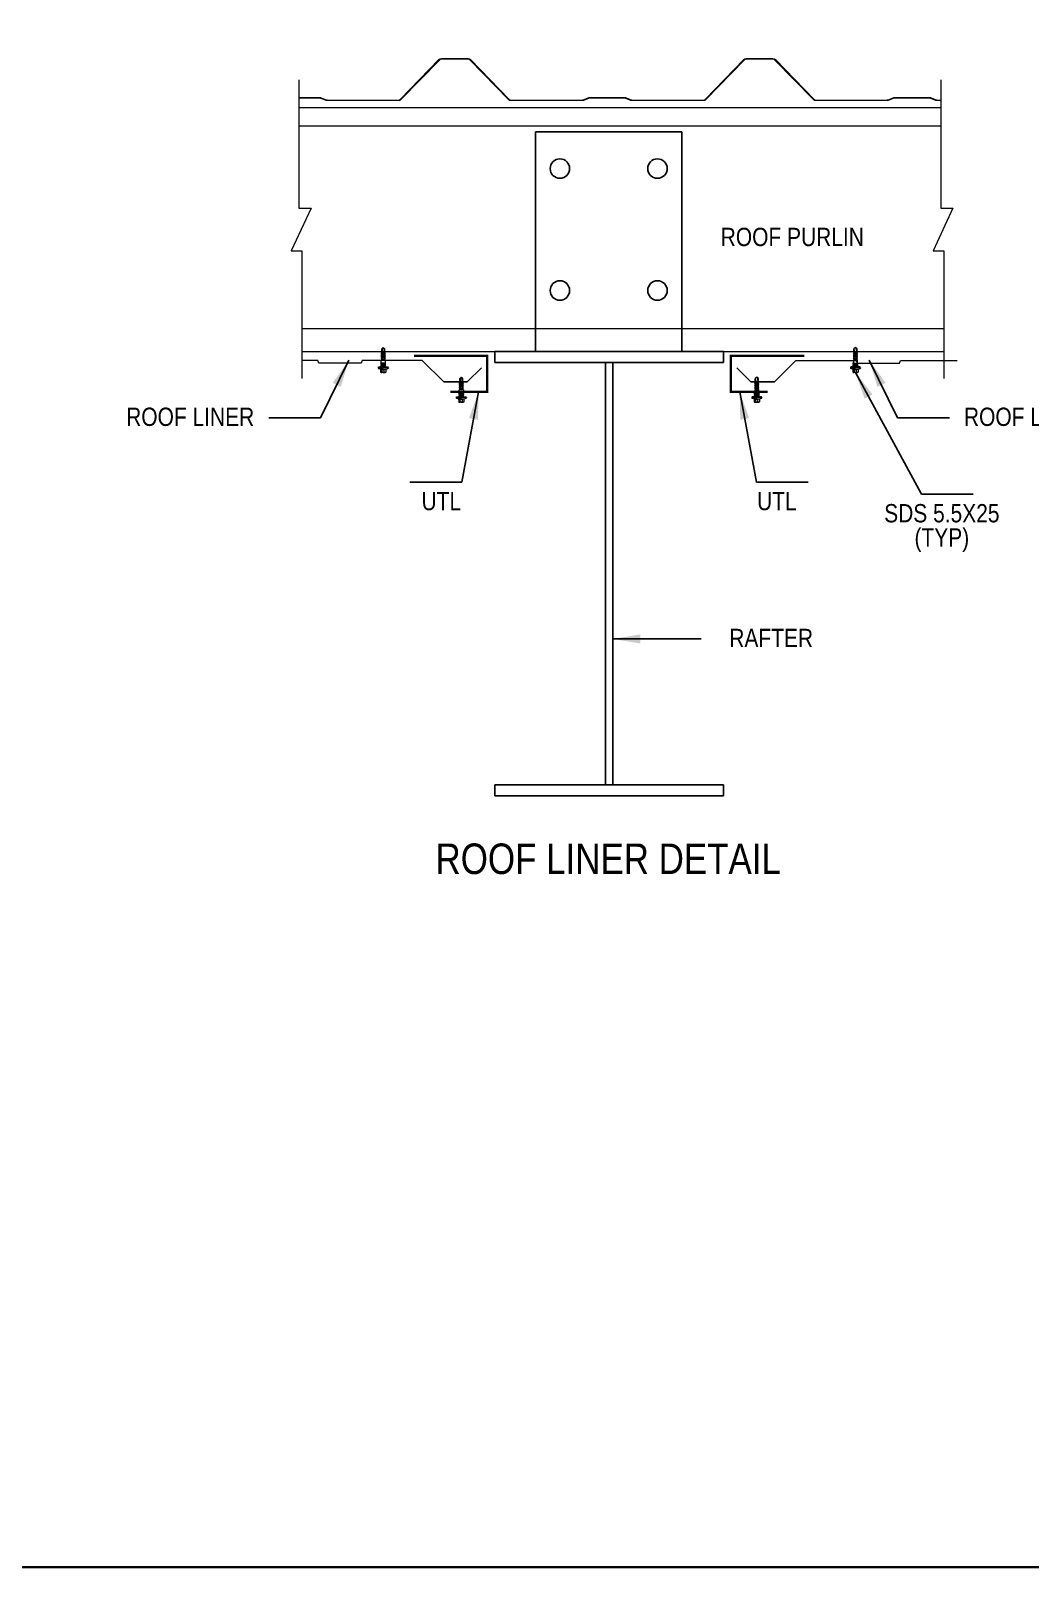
# Model space of a CAD drawing. Header units: millimetres. Extents: x 0 to 2669304, y -3314102 to 0.
# Drawn here: x 2479852 to 2488947, y -3314102 to -3300119 of the extents above; entities that cross this region are included whole.
import ezdxf

# ---------------------------------------------------------------- set-up
doc = ezdxf.new("R2010")
doc.units = ezdxf.units.MM
doc.header["$LTSCALE"] = 0.4
doc.header["$MEASUREMENT"] = 0
for name, color, linetype in [('Hatch-Solid', 252, 'Continuous'), ('SHEETING', 150, 'Continuous'), ('WallPanels', 86, 'Continuous')]:
    doc.layers.add(name, color=color, linetype=linetype)
doc.layers.add('Outer Line', color=1, linetype='Continuous', lineweight=30)
doc.styles.get("Standard").update_dxf_attribs({"font": 'ARIALN.TTF'})
doc.styles.add('y', font='', dxfattribs={"height": 880})
doc.styles.get('y').set_extended_font_data('VNI-Helve-Condense')
doc.dimstyles.get("Standard").update_dxf_attribs({"dimtxt": 0.18, "dimasz": 500, "dimexe": 250, "dimexo": 250, "dimgap": 100, "dimtad": 1, "dimdec": 0, "dimzin": 0, "dimdsep": 46, "dimtxsty": 'y', "dimcen": 0.09, "dimadec": 0, "dimazin": 0, "dimtfac": 1, "dimtdec": 0, "dimtofl": 0, "dimtmove": 0, "dimatfit": 3, "dimfxl": 0, "dimtolj": 1, "dimtzin": 0, "dimarcsym": 0})

# ---------------------------------------------------------------- blocks, each defined once
blk = doc.blocks.new('ASF')
at = {"color": 1, "linetype": 'Continuous'}
for p, q in [((-308278.1, -173829.66), (-308284.1, -173829.66)), ((-308284.1, -173829.66), (-308284.1, -173954.66)), ((-308278.1, -173954.66), (-308278.1, -173829.66)), ((-308047.1, -173954.66), (-308047.1, -173829.66)), ((-308047.1, -173829.66), (-308041.1, -173829.66)), ((-308041.1, -173829.66), (-308041.1, -173954.66)), ((-308278.1, -173890.16), (-308047.1, -173890.16)), ((-308278.1, -173894.16), (-308047.1, -173894.16)), ((-308278.1, -173950.66), (-308278.1, -173954.66)), ((-308047.1, -173950.66), (-308047.1, -173954.66)), ((-308284.1, -173954.66), (-308278.1, -173954.66)), ((-308041.1, -173954.66), (-308047.1, -173954.66))]:
    blk.add_line(p, q, dxfattribs=at)
blk = doc.blocks.new('SDAV S')
at = {"color": 3, "linetype": 'Continuous'}
for p, q in [((-308552, -179839), (-308552, -179719)), ((-308552, -179719), (-308372, -179719)), ((-308372, -179719), (-308372, -179839)), ((-308372, -179839), (-308552, -179839))]:
    blk.add_line(p, q, dxfattribs=at)
for centre in [(-308522, -179739), (-308422, -179739), (-308522, -179819), (-308422, -179819)]:
    blk.add_circle(centre, 8, dxfattribs=at)

msp = doc.modelspace()

# ---------------------------------------------------------------- hatches: boundary and pattern name
at = {"layer": 'Hatch-Solid', "lineweight": 9}
h = msp.add_hatch(color=256, dxfattribs=at)
h.paths.add_polyline_path([(2483017.4335, -3303179.0178), (2483017.4335, -3303186.6836), (2483060.454, -3303186.6836), (2483060.454, -3303179.0178)])
h.paths.add_polyline_path([(2483060.454, -3303179.0178), (2483060.454, -3303186.6836), (2483103.4746, -3303186.6836), (2483103.4746, -3303179.0178)])
h = msp.add_hatch(color=256, dxfattribs=at)
h.paths.add_polyline_path([(2487400.3383, -3303179.0178), (2487400.3383, -3303186.6836), (2487357.3177, -3303186.6836), (2487357.3177, -3303179.0178)])
h.paths.add_polyline_path([(2487357.3177, -3303179.0178), (2487357.3177, -3303186.6836), (2487314.2972, -3303186.6836), (2487314.2972, -3303179.0178)])
h = msp.add_hatch(color=256, dxfattribs=at)
h.paths.add_polyline_path([(2483727.4215, -3303449.3897), (2483727.4215, -3303457.0555), (2483770.442, -3303457.0555), (2483770.442, -3303449.3897)])
h.paths.add_polyline_path([(2483770.442, -3303449.3897), (2483770.442, -3303457.0555), (2483813.4626, -3303457.0555), (2483813.4626, -3303449.3897)])
h = msp.add_hatch(color=256, dxfattribs=at)
h.paths.add_polyline_path([(2486502.3605, -3303449.3897), (2486502.3605, -3303457.0555), (2486459.34, -3303457.0555), (2486459.34, -3303449.3897)])
h.paths.add_polyline_path([(2486459.34, -3303449.3897), (2486459.34, -3303457.0555), (2486416.3194, -3303457.0555), (2486416.3194, -3303449.3897)])

# ---------------------------------------------------------------- linework, layer by layer
at = {"color": 8, "lineweight": 9}
for p, q in [((2482292.5047, -3300564.9033), (2482292.5047, -3301732.7784)), ((2488132.8095, -3300564.9033), (2488132.8095, -3301732.7784)), ((2482403.4667, -3301732.7784), (2482223.1535, -3302121.1454)), ((2482292.5047, -3301732.7784), (2482403.4667, -3301732.7784)), ((2488243.7715, -3301732.7784), (2488063.4582, -3302121.1454)), ((2488132.8095, -3301732.7784), (2488243.7715, -3301732.7784)), ((2482223.1535, -3302121.1454), (2482320.2452, -3302121.1454)), ((2482320.2452, -3302121.1454), (2482320.2452, -3303283.4724)), ((2488063.4582, -3302121.1454), (2488160.55, -3302121.1454)), ((2488160.55, -3302121.1454), (2488160.55, -3303283.4724))]:
    msp.add_line(p, q, dxfattribs=at)
at = {"color": 3, "lineweight": 9}
for p, q in [((2482292.5047, -3300818.7833), (2488132.8095, -3300818.7833)), ((2482320.2452, -3303038.0233), (2488160.55, -3303038.0233))]:
    msp.add_line(p, q, dxfattribs=at)
at = {"color": 8, "lineweight": 9, "ltscale": 0.3}
for p, q in [((2482292.5047, -3300985.2263), (2488132.8095, -3300985.2263)), ((2482320.2452, -3302829.9696), (2488160.55, -3302829.9696))]:
    msp.add_line(p, q, dxfattribs=at)
at = {"color": 2, "lineweight": 9}
for points in [[(2482292.5047, -3300727.5056), (2482484.5125, -3300727.5056, -0.0954145724), (2482496.0514, -3300729.7278), (2482541.6119, -3300747.952, 0.0954145724), (2482550.6782, -3300749.698), (2483199.3741, -3300749.698, 0.2027939562), (2483216.8914, -3300742.2884), (2483566.7215, -3300381.8575, -0.2027939562), (2483589.0163, -3300372.4272), (2483831.8575, -3300372.4272, -0.2027939562), (2483854.1523, -3300381.8575), (2484203.9824, -3300742.2884, 0.2027939562), (2484221.4997, -3300749.698), (2484870.1956, -3300749.698, 0.0954145724), (2484879.2619, -3300747.952), (2484924.8224, -3300729.7278, -0.0954145724), (2484936.3613, -3300727.5056), (2485258.5626, -3300727.5056, -0.0954145724), (2485270.1015, -3300729.7278), (2485315.662, -3300747.952, 0.0954145724), (2485324.7283, -3300749.698), (2485973.4242, -3300749.698, 0.2027939562), (2485990.9415, -3300742.2884), (2486340.7716, -3300381.8575, -0.2027939562), (2486363.0664, -3300372.4272), (2486605.9076, -3300372.4272, -0.2027939562), (2486628.2024, -3300381.8575), (2486978.0325, -3300742.2884, 0.2027939562), (2486995.5498, -3300749.698), (2487644.2457, -3300749.698, 0.0954145724), (2487653.3119, -3300747.952), (2487698.8725, -3300729.7278, -0.0954145724), (2487710.4114, -3300727.5056), (2488032.6127, -3300727.5056, -0.0954145724), (2488044.1516, -3300729.7278), (2488089.7121, -3300747.952, 0.0954145724), (2488098.7784, -3300749.698), (2488132.8095, -3300749.698)], [(2488132.8095, -3300755.2461), (2488098.7784, -3300755.2461, -0.0954145724), (2488087.6516, -3300753.1033), (2488042.0911, -3300734.879, 0.0954145724), (2488032.6127, -3300733.0537), (2487710.4114, -3300733.0537, 0.0954145724), (2487700.933, -3300734.879), (2487655.3725, -3300753.1033, -0.0954145724), (2487644.2457, -3300755.2461), (2486995.5498, -3300755.2461, -0.2027939562), (2486974.0512, -3300746.1526), (2486624.2212, -3300385.7216, 0.2027939562), (2486605.9076, -3300377.9753), (2486363.0664, -3300377.9753, 0.2027939562), (2486344.7528, -3300385.7216), (2485994.9227, -3300746.1526, -0.2027939562), (2485973.4242, -3300755.2461), (2485324.7283, -3300755.2461, -0.0954145724), (2485313.6015, -3300753.1033), (2485268.041, -3300734.879, 0.0954145724), (2485258.5626, -3300733.0537), (2484936.3613, -3300733.0537, 0.0954145724), (2484926.8829, -3300734.879), (2484881.3224, -3300753.1033, -0.0954145724), (2484870.1956, -3300755.2461), (2484221.4997, -3300755.2461, -0.2027939562), (2484200.0012, -3300746.1526), (2483850.1711, -3300385.7216, 0.2027939562), (2483831.8575, -3300377.9753), (2483589.0163, -3300377.9753, 0.2027939562), (2483570.7027, -3300385.7216), (2483220.8727, -3300746.1526, -0.2027939562), (2483199.3741, -3300755.2461), (2482550.6782, -3300755.2461, -0.0954145724), (2482539.5514, -3300753.1033), (2482493.9909, -3300734.879, 0.0954145724), (2482484.5125, -3300733.0537), (2482292.5047, -3300733.0537)]]:
    msp.add_lwpolyline(points, format="xyb", dxfattribs=at)
at = {"color": 3, "lineweight": 9}
for points in [[(2483830.3964, -3303309.5101), (2483824.2948, -3303315.6116), (2483610.5152, -3303315.6116), (2483414.3784, -3303119.4749), (2482867.3486, -3303119.4749), (2482857.8616, -3303145.54), (2482473.6876, -3303145.54), (2482464.2007, -3303119.4749), (2482320.2452, -3303119.4749)], [(2486399.3856, -3303309.5101), (2486405.4872, -3303315.6116), (2486619.2668, -3303315.6116), (2486815.4036, -3303119.4749), (2487362.4334, -3303119.4749), (2487371.9204, -3303145.54), (2487756.0944, -3303145.54), (2487765.5813, -3303119.4749), (2488282.3526, -3303119.4749)], [(2483604.4136, -3303309.5101), (2483610.5152, -3303315.6116), (2483824.2948, -3303315.6116), (2483952.8195, -3303187.087)], [(2486625.3684, -3303309.5101), (2486619.2668, -3303315.6116), (2486405.4872, -3303315.6116), (2486276.9625, -3303187.087)]]:
    msp.add_lwpolyline(points, dxfattribs=at)
at = {"layer": 'Outer Line'}
msp.add_lwpolyline([(2169346.6817, -3073386.0148), (2669303.996, -3073386.0148), (2669303.996, -3314102.072), (2169346.6817, -3314102.072)], close=True, dxfattribs=at)
at = {"layer": 'SHEETING', "lineweight": 9, "const_width": 20.9365}
for points in [[(2483338.3869, -3303076.384), (2484006.4925, -3303076.384), (2484006.4925, -3303405.8734), (2483670.7426, -3303405.8734)], [(2486891.3951, -3303076.384), (2486223.2895, -3303076.384), (2486223.2895, -3303405.8734), (2486559.0394, -3303405.8734)]]:
    msp.add_lwpolyline(points, dxfattribs=at)
at = {"layer": 'WallPanels', "lineweight": 9}
for p, q in [((2483017.4335, -3303179.0178), (2483103.4746, -3303179.0178)), ((2483017.4335, -3303186.6836), (2483017.4335, -3303179.0178)), ((2483041.3991, -3303115.5828), (2483078.797, -3303110.7578)), ((2483041.3991, -3303145.3446), (2483041.3991, -3303115.5828)), ((2483078.797, -3303116.522), (2483041.3991, -3303116.522)), ((2483078.797, -3303140.4458), (2483041.3991, -3303145.3446)), ((2483078.797, -3303116.522), (2483078.797, -3303140.4458)), ((2483103.4746, -3303186.6836), (2483103.4746, -3303179.0178)), ((2483103.4746, -3303186.6836), (2483103.4746, -3303179.0178)), ((2487400.3383, -3303179.0178), (2487314.2972, -3303179.0178)), ((2487314.2972, -3303186.6836), (2487314.2972, -3303179.0178)), ((2487314.2972, -3303186.6836), (2487314.2972, -3303179.0178)), ((2487376.3727, -3303115.5828), (2487338.9748, -3303110.7578)), ((2487338.9748, -3303116.522), (2487338.9748, -3303140.4458)), ((2487338.9748, -3303116.522), (2487376.3727, -3303116.522)), ((2487338.9748, -3303140.4458), (2487376.3727, -3303145.3446)), ((2487376.3727, -3303145.3446), (2487376.3727, -3303115.5828)), ((2487400.3383, -3303186.6836), (2487400.3383, -3303179.0178)), ((2483014.6266, -3303186.6836), (2483060.454, -3303186.6836)), ((2483014.6266, -3303186.6836), (2483014.6266, -3303189.4884)), ((2483060.454, -3303228.7731), (2483042.8922, -3303228.7731)), ((2483106.2815, -3303186.6836), (2483060.454, -3303186.6836)), ((2483063.5233, -3303186.6836), (2483060.454, -3303186.6836)), ((2483060.454, -3303228.7731), (2483078.0159, -3303228.7731)), ((2483106.2815, -3303186.6836), (2483106.2815, -3303189.4884)), ((2487311.4903, -3303186.6836), (2487357.3177, -3303186.6836)), ((2487311.4903, -3303186.6836), (2487311.4903, -3303189.4884)), ((2487357.3177, -3303228.7731), (2487339.7558, -3303228.7731)), ((2487354.2485, -3303186.6836), (2487357.3177, -3303186.6836)), ((2487403.1452, -3303186.6836), (2487357.3177, -3303186.6836)), ((2487357.3177, -3303228.7731), (2487374.8796, -3303228.7731)), ((2487403.1452, -3303186.6836), (2487403.1452, -3303189.4884)), ((2483724.6146, -3303457.0555), (2483770.442, -3303457.0555)), ((2483724.6146, -3303457.0555), (2483724.6146, -3303459.8603)), ((2483727.4215, -3303449.3897), (2483813.4626, -3303449.3897)), ((2483727.4215, -3303457.0555), (2483727.4215, -3303449.3897)), ((2483751.387, -3303385.9546), (2483788.785, -3303381.1296)), ((2483751.387, -3303415.7164), (2483751.387, -3303385.9546)), ((2483788.785, -3303386.8939), (2483751.387, -3303386.8939)), ((2483788.785, -3303410.8176), (2483751.387, -3303415.7164)), ((2483816.2694, -3303457.0555), (2483770.442, -3303457.0555)), ((2483773.5112, -3303457.0555), (2483770.442, -3303457.0555)), ((2483788.785, -3303386.8939), (2483788.785, -3303410.8176)), ((2483813.4626, -3303457.0555), (2483813.4626, -3303449.3897)), ((2483813.4626, -3303457.0555), (2483813.4626, -3303449.3897)), ((2483816.2694, -3303457.0555), (2483816.2694, -3303459.8603)), ((2486413.5126, -3303457.0555), (2486459.34, -3303457.0555)), ((2486413.5126, -3303457.0555), (2486413.5126, -3303459.8603)), ((2486502.3605, -3303449.3897), (2486416.3194, -3303449.3897)), ((2486416.3194, -3303457.0555), (2486416.3194, -3303449.3897)), ((2486416.3194, -3303457.0555), (2486416.3194, -3303449.3897)), ((2486478.395, -3303385.9546), (2486440.997, -3303381.1296)), ((2486440.997, -3303386.8939), (2486440.997, -3303410.8176)), ((2486440.997, -3303386.8939), (2486478.395, -3303386.8939)), ((2486440.997, -3303410.8176), (2486478.395, -3303415.7164)), ((2486456.2708, -3303457.0555), (2486459.34, -3303457.0555)), ((2486505.1674, -3303457.0555), (2486459.34, -3303457.0555)), ((2486478.395, -3303415.7164), (2486478.395, -3303385.9546)), ((2486502.3605, -3303457.0555), (2486502.3605, -3303449.3897)), ((2486505.1674, -3303457.0555), (2486505.1674, -3303459.8603)), ((2483770.442, -3303499.1449), (2483752.8801, -3303499.1449)), ((2483770.442, -3303499.1449), (2483788.0039, -3303499.1449)), ((2486459.34, -3303499.1449), (2486441.7781, -3303499.1449)), ((2486459.34, -3303499.1449), (2486476.9019, -3303499.1449))]:
    msp.add_line(p, q, dxfattribs=at)
for points in [[(2483046.3699, -3303080.723), (2483046.3699, -3303076.6801), (2483041.3991, -3303074.181), (2483046.3699, -3303069.9528), (2483046.3699, -3303065.9099), (2483041.3991, -3303063.4107), (2483046.3699, -3303059.1826), (2483046.3699, -3303055.1397), (2483041.3991, -3303052.6405), (2483046.3699, -3303048.4124), (2483046.3699, -3303042.9439), (2483043.5058, -3303041.5039), (2483046.3699, -3303039.0678), (2483046.3699, -3303014.8828)], [(2483043.5058, -3303041.5039), (2483051.3408, -3303040.1413)], [(2483046.3699, -3303014.8828), (2483060.454, -3303000.7987), (2483074.5382, -3303014.8828)], [(2483046.3699, -3303014.8828), (2483052.9977, -3303014.8828)], [(2483046.3699, -3303039.0678), (2483051.3408, -3303040.1413), (2483046.3699, -3303042.9439)], [(2483046.3699, -3303048.4124), (2483074.5382, -3303043.5136)], [(2483060.454, -3303000.7987), (2483051.3408, -3303038.4877)], [(2483052.9977, -3303014.8828), (2483051.3408, -3303038.4877)], [(2483052.9977, -3303014.8828), (2483060.454, -3303000.7987)], [(2483074.5382, -3303075.8242), (2483074.5382, -3303071.7813), (2483079.509, -3303067.5531), (2483074.5382, -3303065.054), (2483074.5382, -3303061.0111), (2483079.509, -3303056.7829), (2483074.5382, -3303054.2838), (2483074.5382, -3303050.2409), (2483079.509, -3303046.0127), (2483074.5382, -3303043.5136), (2483074.5382, -3303014.8828)], [(2487343.2336, -3303075.8242), (2487343.2336, -3303071.7813), (2487338.2628, -3303067.5531), (2487343.2336, -3303065.054), (2487343.2336, -3303061.0111), (2487338.2628, -3303056.7829), (2487343.2336, -3303054.2838), (2487343.2336, -3303050.2409), (2487338.2628, -3303046.0127), (2487343.2336, -3303043.5136), (2487343.2336, -3303014.8828)], [(2487371.4019, -3303014.8828), (2487357.3177, -3303000.7987), (2487343.2336, -3303014.8828)], [(2487371.4019, -3303048.4124), (2487343.2336, -3303043.5136)], [(2487364.774, -3303014.8828), (2487357.3177, -3303000.7987)], [(2487357.3177, -3303000.7987), (2487366.431, -3303038.4877)], [(2487364.774, -3303014.8828), (2487366.431, -3303038.4877)], [(2487371.4019, -3303014.8828), (2487364.774, -3303014.8828)], [(2487371.4019, -3303039.0678), (2487366.431, -3303040.1413), (2487371.4019, -3303042.9439)], [(2487374.266, -3303041.5039), (2487366.431, -3303040.1413)], [(2487371.4019, -3303080.723), (2487371.4019, -3303076.6801), (2487376.3727, -3303074.181), (2487371.4019, -3303069.9528), (2487371.4019, -3303065.9099), (2487376.3727, -3303063.4107), (2487371.4019, -3303059.1826), (2487371.4019, -3303055.1397), (2487376.3727, -3303052.6405), (2487371.4019, -3303048.4124), (2487371.4019, -3303042.9439), (2487374.266, -3303041.5039), (2487371.4019, -3303039.0678), (2487371.4019, -3303014.8828)], [(2483036.4282, -3303149.5727), (2483083.7679, -3303142.9449)], [(2483041.3991, -3303156.1148), (2483041.3991, -3303152.0719), (2483036.4282, -3303149.5727), (2483041.3991, -3303145.3446)], [(2483036.4282, -3303160.3429), (2483083.7679, -3303153.7151)], [(2483041.3991, -3303166.9876), (2483041.3991, -3303162.8421), (2483036.4282, -3303160.3429), (2483041.3991, -3303156.1148)], [(2483036.4282, -3303171.1131), (2483083.7679, -3303164.4853)], [(2483041.3991, -3303178.2283), (2483041.3991, -3303173.6123), (2483036.4282, -3303171.1131), (2483041.3991, -3303166.885)], [(2483041.3991, -3303052.6405), (2483079.509, -3303046.0127)], [(2483041.3991, -3303063.4107), (2483079.509, -3303056.7829)], [(2483041.3991, -3303074.181), (2483079.509, -3303067.5531)], [(2483041.3991, -3303084.9512), (2483079.509, -3303078.3233)], [(2483046.3699, -3303091.4932), (2483046.3699, -3303087.4503), (2483041.3991, -3303084.9512), (2483046.3699, -3303080.723)], [(2483041.3991, -3303095.7214), (2483079.509, -3303089.0935)], [(2483046.3699, -3303102.2634), (2483046.3699, -3303098.2205), (2483041.3991, -3303095.7214), (2483046.3699, -3303091.4932)], [(2483041.3991, -3303106.4916), (2483079.509, -3303099.8638)], [(2483046.3699, -3303113.1362), (2483046.3699, -3303108.9907), (2483041.3991, -3303106.4916), (2483046.3699, -3303102.2634)], [(2483046.3699, -3303113.1362), (2483041.3991, -3303115.5828)], [(2483041.3991, -3303152.0719), (2483078.797, -3303147.1731)], [(2483041.3991, -3303156.1148), (2483078.797, -3303151.216)], [(2483041.3991, -3303162.8421), (2483078.797, -3303157.9433)], [(2483041.3991, -3303162.8421), (2483078.797, -3303157.9433)], [(2483041.3991, -3303166.885), (2483078.797, -3303161.9862)], [(2483041.3991, -3303173.6123), (2483078.797, -3303168.7135)], [(2483046.3699, -3303055.1397), (2483074.5382, -3303050.2409)], [(2483046.3699, -3303059.1826), (2483074.5382, -3303054.2838)], [(2483046.3699, -3303065.9099), (2483074.5382, -3303061.0111)], [(2483046.3699, -3303069.9528), (2483074.5382, -3303065.054)], [(2483046.3699, -3303076.6801), (2483074.5382, -3303071.7813)], [(2483046.3699, -3303080.723), (2483074.5382, -3303075.8242)], [(2483046.3699, -3303087.4503), (2483074.5382, -3303082.5515)], [(2483046.3699, -3303091.4932), (2483074.5382, -3303086.5944)], [(2483046.3699, -3303108.9907), (2483074.5382, -3303104.0919)], [(2483074.5382, -3303108.6166), (2483046.3699, -3303113.1362)], [(2483046.3699, -3303116.522), (2483074.5378, -3303114.3807)], [(2483074.5378, -3303114.3807), (2483078.797, -3303110.7578), (2483074.5382, -3303108.6166), (2483074.5382, -3303104.0919), (2483079.509, -3303099.8638), (2483074.5382, -3303097.3646)], [(2483078.797, -3303116.522), (2483074.5378, -3303114.3807)], [(2483074.5382, -3303086.5944), (2483074.5382, -3303082.5515), (2483079.509, -3303078.3233), (2483074.5382, -3303075.8242)], [(2483074.5382, -3303097.3646), (2483074.5382, -3303093.3217), (2483079.509, -3303089.0935), (2483074.5382, -3303086.5944)], [(2483078.797, -3303151.216), (2483078.797, -3303147.1731), (2483083.7679, -3303142.9449), (2483078.797, -3303140.4458)], [(2483078.797, -3303161.9862), (2483078.797, -3303157.9433), (2483083.7679, -3303153.7151), (2483078.797, -3303151.216)], [(2483078.797, -3303179.8503), (2483078.797, -3303168.7135), (2483083.7679, -3303164.4853), (2483078.797, -3303161.9862)], [(2487338.9748, -3303151.216), (2487338.9748, -3303147.1731), (2487334.0039, -3303142.9449), (2487338.9748, -3303140.4458)], [(2487381.3436, -3303149.5727), (2487334.0039, -3303142.9449)], [(2487338.9748, -3303161.9862), (2487338.9748, -3303157.9433), (2487334.0039, -3303153.7151), (2487338.9748, -3303151.216)], [(2487381.3436, -3303160.3429), (2487334.0039, -3303153.7151)], [(2487338.9748, -3303179.8503), (2487338.9748, -3303168.7135), (2487334.0039, -3303164.4853), (2487338.9748, -3303161.9862)], [(2487381.3436, -3303171.1131), (2487334.0039, -3303164.4853)], [(2487376.3727, -3303052.6405), (2487338.2628, -3303046.0127)], [(2487376.3727, -3303063.4107), (2487338.2628, -3303056.7829)], [(2487376.3727, -3303074.181), (2487338.2628, -3303067.5531)], [(2487343.2336, -3303086.5944), (2487343.2336, -3303082.5515), (2487338.2628, -3303078.3233), (2487343.2336, -3303075.8242)], [(2487376.3727, -3303084.9512), (2487338.2628, -3303078.3233)], [(2487343.2336, -3303097.3646), (2487343.2336, -3303093.3217), (2487338.2628, -3303089.0935), (2487343.2336, -3303086.5944)], [(2487376.3727, -3303095.7214), (2487338.2628, -3303089.0935)], [(2487343.234, -3303114.3807), (2487338.9748, -3303110.7578), (2487343.2336, -3303108.6166), (2487343.2336, -3303104.0919), (2487338.2628, -3303099.8638), (2487343.2336, -3303097.3646)], [(2487376.3727, -3303106.4916), (2487338.2628, -3303099.8638)], [(2487338.9748, -3303116.522), (2487343.234, -3303114.3807)], [(2487376.3727, -3303152.0719), (2487338.9748, -3303147.1731)], [(2487376.3727, -3303156.1148), (2487338.9748, -3303151.216)], [(2487376.3727, -3303162.8421), (2487338.9748, -3303157.9433)], [(2487376.3727, -3303162.8421), (2487338.9748, -3303157.9433)], [(2487376.3727, -3303166.885), (2487338.9748, -3303161.9862)], [(2487376.3727, -3303173.6123), (2487338.9748, -3303168.7135)], [(2487371.4019, -3303055.1397), (2487343.2336, -3303050.2409)], [(2487371.4019, -3303059.1826), (2487343.2336, -3303054.2838)], [(2487371.4019, -3303065.9099), (2487343.2336, -3303061.0111)], [(2487371.4019, -3303069.9528), (2487343.2336, -3303065.054)], [(2487371.4019, -3303076.6801), (2487343.2336, -3303071.7813)], [(2487371.4019, -3303080.723), (2487343.2336, -3303075.8242)], [(2487371.4019, -3303087.4503), (2487343.2336, -3303082.5515)], [(2487371.4019, -3303091.4932), (2487343.2336, -3303086.5944)], [(2487371.4019, -3303108.9907), (2487343.2336, -3303104.0919)], [(2487343.2336, -3303108.6166), (2487371.4019, -3303113.1362)], [(2487371.4019, -3303116.522), (2487343.234, -3303114.3807)], [(2487371.4019, -3303091.4932), (2487371.4019, -3303087.4503), (2487376.3727, -3303084.9512), (2487371.4019, -3303080.723)], [(2487371.4019, -3303102.2634), (2487371.4019, -3303098.2205), (2487376.3727, -3303095.7214), (2487371.4019, -3303091.4932)], [(2487371.4019, -3303113.1362), (2487371.4019, -3303108.9907), (2487376.3727, -3303106.4916), (2487371.4019, -3303102.2634)], [(2487371.4019, -3303113.1362), (2487376.3727, -3303115.5828)], [(2487376.3727, -3303156.1148), (2487376.3727, -3303152.0719), (2487381.3436, -3303149.5727), (2487376.3727, -3303145.3446)], [(2487376.3727, -3303166.9876), (2487376.3727, -3303162.8421), (2487381.3436, -3303160.3429), (2487376.3727, -3303156.1148)], [(2487376.3727, -3303178.2283), (2487376.3727, -3303173.6123), (2487381.3436, -3303171.1131), (2487376.3727, -3303166.885)], [(2483060.454, -3303197.8511), (2483032.8725, -3303197.8511), (2483032.8725, -3303201.4964), (2483060.454, -3303201.4964)], [(2483036.255, -3303201.4964), (2483036.255, -3303225.1908)], [(2483051.2349, -3303225.1908), (2483051.2349, -3303201.4964)], [(2483060.454, -3303197.8511), (2483088.0356, -3303197.8511), (2483088.0356, -3303201.4964), (2483060.454, -3303201.4964)], [(2483069.6732, -3303225.1908), (2483069.6732, -3303201.4964)], [(2483084.6531, -3303201.4964), (2483084.6531, -3303225.1908)], [(2483756.3579, -3303351.0949), (2483756.3579, -3303347.052), (2483751.387, -3303344.5528), (2483756.3579, -3303340.3246), (2483756.3579, -3303336.2817), (2483751.387, -3303333.7826), (2483756.3579, -3303329.5544), (2483756.3579, -3303325.5115), (2483751.387, -3303323.0124), (2483756.3579, -3303318.7842), (2483756.3579, -3303313.3157), (2483753.4938, -3303311.8758), (2483756.3579, -3303309.4396), (2483756.3579, -3303285.2546)], [(2483751.387, -3303323.0124), (2483789.497, -3303316.3846)], [(2483753.4938, -3303311.8758), (2483761.3288, -3303310.5132)], [(2483756.3579, -3303285.2546), (2483770.442, -3303271.1705), (2483784.5261, -3303285.2546)], [(2483756.3579, -3303285.2546), (2483762.9857, -3303285.2546)], [(2483756.3579, -3303309.4396), (2483761.3288, -3303310.5132), (2483756.3579, -3303313.3157)], [(2483756.3579, -3303318.7842), (2483784.5261, -3303313.8854)], [(2483756.3579, -3303325.5115), (2483784.5261, -3303320.6127)], [(2483756.3579, -3303329.5544), (2483784.5261, -3303324.6556)], [(2483770.442, -3303271.1705), (2483761.3288, -3303308.8595)], [(2483762.9857, -3303285.2546), (2483761.3288, -3303308.8595)], [(2483762.9857, -3303285.2546), (2483770.442, -3303271.1705)], [(2483784.5261, -3303346.196), (2483784.5261, -3303342.1531), (2483789.497, -3303337.925), (2483784.5261, -3303335.4258), (2483784.5261, -3303331.3829), (2483789.497, -3303327.1548), (2483784.5261, -3303324.6556), (2483784.5261, -3303320.6127), (2483789.497, -3303316.3846), (2483784.5261, -3303313.8854), (2483784.5261, -3303285.2546)], [(2486445.2559, -3303346.196), (2486445.2559, -3303342.1531), (2486440.285, -3303337.925), (2486445.2559, -3303335.4258), (2486445.2559, -3303331.3829), (2486440.285, -3303327.1548), (2486445.2559, -3303324.6556), (2486445.2559, -3303320.6127), (2486440.285, -3303316.3846), (2486445.2559, -3303313.8854), (2486445.2559, -3303285.2546)], [(2486478.395, -3303323.0124), (2486440.285, -3303316.3846)], [(2486473.4241, -3303285.2546), (2486459.34, -3303271.1705), (2486445.2559, -3303285.2546)], [(2486473.4241, -3303318.7842), (2486445.2559, -3303313.8854)], [(2486473.4241, -3303325.5115), (2486445.2559, -3303320.6127)], [(2486473.4241, -3303329.5544), (2486445.2559, -3303324.6556)], [(2486466.7963, -3303285.2546), (2486459.34, -3303271.1705)], [(2486459.34, -3303271.1705), (2486468.4532, -3303308.8595)], [(2486466.7963, -3303285.2546), (2486468.4532, -3303308.8595)], [(2486473.4241, -3303285.2546), (2486466.7963, -3303285.2546)], [(2486473.4241, -3303309.4396), (2486468.4532, -3303310.5132), (2486473.4241, -3303313.3157)], [(2486476.2882, -3303311.8758), (2486468.4532, -3303310.5132)], [(2486473.4241, -3303351.0949), (2486473.4241, -3303347.052), (2486478.395, -3303344.5528), (2486473.4241, -3303340.3246), (2486473.4241, -3303336.2817), (2486478.395, -3303333.7826), (2486473.4241, -3303329.5544), (2486473.4241, -3303325.5115), (2486478.395, -3303323.0124), (2486473.4241, -3303318.7842), (2486473.4241, -3303313.3157), (2486476.2882, -3303311.8758), (2486473.4241, -3303309.4396), (2486473.4241, -3303285.2546)], [(2487357.3177, -3303197.8511), (2487329.7362, -3303197.8511), (2487329.7362, -3303201.4964), (2487357.3177, -3303201.4964)], [(2487333.1187, -3303201.4964), (2487333.1187, -3303225.1908)], [(2487348.0986, -3303225.1908), (2487348.0986, -3303201.4964)], [(2487357.3177, -3303197.8511), (2487384.8993, -3303197.8511), (2487384.8993, -3303201.4964), (2487357.3177, -3303201.4964)], [(2487366.5369, -3303225.1908), (2487366.5369, -3303201.4964)], [(2487381.5168, -3303201.4964), (2487381.5168, -3303225.1908)], [(2483746.4162, -3303419.9446), (2483793.7559, -3303413.3168)], [(2483751.387, -3303426.4866), (2483751.387, -3303422.4437), (2483746.4162, -3303419.9446), (2483751.387, -3303415.7164)], [(2483746.4162, -3303430.7148), (2483793.7559, -3303424.087)], [(2483751.387, -3303437.3594), (2483751.387, -3303433.2139), (2483746.4162, -3303430.7148), (2483751.387, -3303426.4866)], [(2483746.4162, -3303441.485), (2483793.7559, -3303434.8572)], [(2483751.387, -3303448.6001), (2483751.387, -3303443.9841), (2483746.4162, -3303441.485), (2483751.387, -3303437.2568)], [(2483751.387, -3303333.7826), (2483789.497, -3303327.1548)], [(2483751.387, -3303344.5528), (2483789.497, -3303337.925)], [(2483751.387, -3303355.323), (2483789.497, -3303348.6952)], [(2483756.3579, -3303361.8651), (2483756.3579, -3303357.8222), (2483751.387, -3303355.323), (2483756.3579, -3303351.0949)], [(2483751.387, -3303366.0932), (2483789.497, -3303359.4654)], [(2483756.3579, -3303372.6353), (2483756.3579, -3303368.5924), (2483751.387, -3303366.0932), (2483756.3579, -3303361.8651)], [(2483751.387, -3303376.8634), (2483789.497, -3303370.2356)], [(2483756.3579, -3303383.5081), (2483756.3579, -3303379.3626), (2483751.387, -3303376.8634), (2483756.3579, -3303372.6353)], [(2483756.3579, -3303383.5081), (2483751.387, -3303385.9546)], [(2483751.387, -3303422.4437), (2483788.785, -3303417.5449)], [(2483751.387, -3303426.4866), (2483788.785, -3303421.5878)], [(2483751.387, -3303433.2139), (2483788.785, -3303428.3151)], [(2483751.387, -3303433.2139), (2483788.785, -3303428.3151)], [(2483751.387, -3303437.2568), (2483788.785, -3303432.358)], [(2483751.387, -3303443.9841), (2483788.785, -3303439.0853)], [(2483756.3579, -3303336.2817), (2483784.5261, -3303331.3829)], [(2483756.3579, -3303340.3246), (2483784.5261, -3303335.4258)], [(2483756.3579, -3303347.052), (2483784.5261, -3303342.1531)], [(2483756.3579, -3303351.0949), (2483784.5261, -3303346.196)], [(2483756.3579, -3303357.8222), (2483784.5261, -3303352.9233)], [(2483756.3579, -3303361.8651), (2483784.5261, -3303356.9662)], [(2483756.3579, -3303379.3626), (2483784.5261, -3303374.4637)], [(2483784.5261, -3303378.9884), (2483756.3579, -3303383.5081)], [(2483756.3579, -3303386.8939), (2483784.5257, -3303384.7525)], [(2483784.5257, -3303384.7525), (2483788.785, -3303381.1296), (2483784.5261, -3303378.9884), (2483784.5261, -3303374.4637), (2483789.497, -3303370.2356), (2483784.5261, -3303367.7364)], [(2483788.785, -3303386.8939), (2483784.5257, -3303384.7525)], [(2483784.5261, -3303356.9662), (2483784.5261, -3303352.9233), (2483789.497, -3303348.6952), (2483784.5261, -3303346.196)], [(2483784.5261, -3303367.7364), (2483784.5261, -3303363.6935), (2483789.497, -3303359.4654), (2483784.5261, -3303356.9662)], [(2483788.785, -3303421.5878), (2483788.785, -3303417.5449), (2483793.7559, -3303413.3168), (2483788.785, -3303410.8176)], [(2483788.785, -3303432.358), (2483788.785, -3303428.3151), (2483793.7559, -3303424.087), (2483788.785, -3303421.5878)], [(2483788.785, -3303450.2222), (2483788.785, -3303439.0853), (2483793.7559, -3303434.8572), (2483788.785, -3303432.358)], [(2486440.997, -3303421.5878), (2486440.997, -3303417.5449), (2486436.0262, -3303413.3168), (2486440.997, -3303410.8176)], [(2486483.3658, -3303419.9446), (2486436.0262, -3303413.3168)], [(2486440.997, -3303432.358), (2486440.997, -3303428.3151), (2486436.0262, -3303424.087), (2486440.997, -3303421.5878)], [(2486483.3658, -3303430.7148), (2486436.0262, -3303424.087)], [(2486440.997, -3303450.2222), (2486440.997, -3303439.0853), (2486436.0262, -3303434.8572), (2486440.997, -3303432.358)], [(2486483.3658, -3303441.485), (2486436.0262, -3303434.8572)], [(2486478.395, -3303333.7826), (2486440.285, -3303327.1548)], [(2486478.395, -3303344.5528), (2486440.285, -3303337.925)], [(2486445.2559, -3303356.9662), (2486445.2559, -3303352.9233), (2486440.285, -3303348.6952), (2486445.2559, -3303346.196)], [(2486478.395, -3303355.323), (2486440.285, -3303348.6952)], [(2486445.2559, -3303367.7364), (2486445.2559, -3303363.6935), (2486440.285, -3303359.4654), (2486445.2559, -3303356.9662)], [(2486478.395, -3303366.0932), (2486440.285, -3303359.4654)], [(2486445.2563, -3303384.7525), (2486440.997, -3303381.1296), (2486445.2559, -3303378.9884), (2486445.2559, -3303374.4637), (2486440.285, -3303370.2356), (2486445.2559, -3303367.7364)], [(2486478.395, -3303376.8634), (2486440.285, -3303370.2356)], [(2486440.997, -3303386.8939), (2486445.2563, -3303384.7525)], [(2486478.395, -3303422.4437), (2486440.997, -3303417.5449)], [(2486478.395, -3303426.4866), (2486440.997, -3303421.5878)], [(2486478.395, -3303433.2139), (2486440.997, -3303428.3151)], [(2486478.395, -3303433.2139), (2486440.997, -3303428.3151)], [(2486478.395, -3303437.2568), (2486440.997, -3303432.358)], [(2486478.395, -3303443.9841), (2486440.997, -3303439.0853)], [(2486473.4241, -3303336.2817), (2486445.2559, -3303331.3829)], [(2486473.4241, -3303340.3246), (2486445.2559, -3303335.4258)], [(2486473.4241, -3303347.052), (2486445.2559, -3303342.1531)], [(2486473.4241, -3303351.0949), (2486445.2559, -3303346.196)], [(2486473.4241, -3303357.8222), (2486445.2559, -3303352.9233)], [(2486473.4241, -3303361.8651), (2486445.2559, -3303356.9662)], [(2486473.4241, -3303379.3626), (2486445.2559, -3303374.4637)], [(2486445.2559, -3303378.9884), (2486473.4241, -3303383.5081)], [(2486473.4241, -3303386.8939), (2486445.2563, -3303384.7525)], [(2486473.4241, -3303361.8651), (2486473.4241, -3303357.8222), (2486478.395, -3303355.323), (2486473.4241, -3303351.0949)], [(2486473.4241, -3303372.6353), (2486473.4241, -3303368.5924), (2486478.395, -3303366.0932), (2486473.4241, -3303361.8651)], [(2486473.4241, -3303383.5081), (2486473.4241, -3303379.3626), (2486478.395, -3303376.8634), (2486473.4241, -3303372.6353)], [(2486473.4241, -3303383.5081), (2486478.395, -3303385.9546)], [(2486478.395, -3303426.4866), (2486478.395, -3303422.4437), (2486483.3658, -3303419.9446), (2486478.395, -3303415.7164)], [(2486478.395, -3303437.3594), (2486478.395, -3303433.2139), (2486483.3658, -3303430.7148), (2486478.395, -3303426.4866)], [(2486478.395, -3303448.6001), (2486478.395, -3303443.9841), (2486483.3658, -3303441.485), (2486478.395, -3303437.2568)], [(2483770.442, -3303468.2229), (2483742.8605, -3303468.2229), (2483742.8605, -3303471.8682), (2483770.442, -3303471.8682)], [(2483746.243, -3303471.8682), (2483746.243, -3303495.5627)], [(2483761.2229, -3303495.5627), (2483761.2229, -3303471.8682)], [(2483770.442, -3303468.2229), (2483798.0236, -3303468.2229), (2483798.0236, -3303471.8682), (2483770.442, -3303471.8682)], [(2483779.6612, -3303495.5627), (2483779.6612, -3303471.8682)], [(2483794.6411, -3303471.8682), (2483794.6411, -3303495.5627)], [(2486459.34, -3303468.2229), (2486431.7585, -3303468.2229), (2486431.7585, -3303471.8682), (2486459.34, -3303471.8682)], [(2486435.1409, -3303471.8682), (2486435.1409, -3303495.5627)], [(2486450.1208, -3303495.5627), (2486450.1208, -3303471.8682)], [(2486459.34, -3303468.2229), (2486486.9215, -3303468.2229), (2486486.9215, -3303471.8682), (2486459.34, -3303471.8682)], [(2486468.5591, -3303495.5627), (2486468.5591, -3303471.8682)], [(2486483.539, -3303471.8682), (2486483.539, -3303495.5627)]]:
    msp.add_lwpolyline(points, dxfattribs=at)
for points in [[(2483036.255, -3303225.1908, 0.1781289172), (2483036.7066, -3303226.4183, 0.1035505941), (2483038.4488, -3303227.7684, 0.0635896634), (2483040.7122, -3303228.5335, 0.0497731345), (2483043.7449, -3303228.8361, 0.0497731345), (2483046.7776, -3303228.5335, 0.0635896634), (2483049.0411, -3303227.7684, 0.1035505941), (2483050.7833, -3303226.4183, 0.1781289172), (2483051.2349, -3303225.1908, 0.2668059522), (2483051.8322, -3303226.2305, 0.072852256), (2483055.6558, -3303227.7684, 0.0343301838), (2483060.1136, -3303228.526, 0.0013696464), (2483060.454, -3303228.5591, 0.0013696464)], [(2483084.6531, -3303225.1908, -0.1781289172), (2483084.2015, -3303226.4183, -0.1035505941), (2483082.4593, -3303227.7684, -0.0635896634), (2483080.1958, -3303228.5335, -0.0497731345), (2483077.1631, -3303228.8361, -0.0497731345), (2483074.1304, -3303228.5335, -0.0635896634), (2483071.8669, -3303227.7684, -0.1035505941), (2483070.1248, -3303226.4183, -0.1781289172), (2483069.6732, -3303225.1908, -0.2668059522), (2483069.0759, -3303226.2305, -0.072852256), (2483065.2523, -3303227.7684, -0.0343301838), (2483060.7945, -3303228.526, -0.0013696464), (2483060.454, -3303228.5591, -0.0013696464)], [(2487333.1187, -3303225.1908, 0.1781289172), (2487333.5703, -3303226.4183, 0.1035505941), (2487335.3124, -3303227.7684, 0.0635896634), (2487337.5759, -3303228.5335, 0.0497731345), (2487340.6086, -3303228.8361, 0.0497731345), (2487343.6413, -3303228.5335, 0.0635896634), (2487345.9048, -3303227.7684, 0.1035505941), (2487347.647, -3303226.4183, 0.1781289172), (2487348.0986, -3303225.1908, 0.2668059522), (2487348.6959, -3303226.2305, 0.072852256), (2487352.5195, -3303227.7684, 0.0343301838), (2487356.9773, -3303228.526, 0.0013696464), (2487357.3177, -3303228.5591, 0.0013696464)], [(2487381.5168, -3303225.1908, -0.1781289172), (2487381.0652, -3303226.4183, -0.1035505941), (2487379.323, -3303227.7684, -0.0635896634), (2487377.0595, -3303228.5335, -0.0497731345), (2487374.0268, -3303228.8361, -0.0497731345), (2487370.9941, -3303228.5335, -0.0635896634), (2487368.7306, -3303227.7684, -0.1035505941), (2487366.9885, -3303226.4183, -0.1781289172), (2487366.5369, -3303225.1908, -0.2668059522), (2487365.9396, -3303226.2305, -0.072852256), (2487362.116, -3303227.7684, -0.0343301838), (2487357.6582, -3303228.526, -0.0013696464), (2487357.3177, -3303228.5591, -0.0013696464)], [(2483746.243, -3303495.5627, 0.1781289172), (2483746.6946, -3303496.7901, 0.1035505941), (2483748.4367, -3303498.1403, 0.0635896634), (2483750.7002, -3303498.9053, 0.0497731345), (2483753.7329, -3303499.208, 0.0497731345), (2483756.7656, -3303498.9053, 0.0635896634), (2483759.0291, -3303498.1403, 0.1035505941), (2483760.7712, -3303496.7901, 0.1781289172), (2483761.2229, -3303495.5627, 0.2668059522), (2483761.8202, -3303496.6024, 0.072852256), (2483765.6437, -3303498.1403, 0.0343301838), (2483770.1015, -3303498.8979, 0.0013696464), (2483770.442, -3303498.931, 0.0013696464)], [(2483794.6411, -3303495.5627, -0.1781289172), (2483794.1894, -3303496.7901, -0.1035505941), (2483792.4473, -3303498.1403, -0.0635896634), (2483790.1838, -3303498.9053, -0.0497731345), (2483787.1511, -3303499.208, -0.0497731345), (2483784.1184, -3303498.9053, -0.0635896634), (2483781.8549, -3303498.1403, -0.1035505941), (2483780.1128, -3303496.7901, -0.1781289172), (2483779.6612, -3303495.5627, -0.2668059522), (2483779.0638, -3303496.6024, -0.072852256), (2483775.2403, -3303498.1403, -0.0343301838), (2483770.7825, -3303498.8979, -0.0013696464), (2483770.442, -3303498.931, -0.0013696464)], [(2486435.1409, -3303495.5627, 0.1781289172), (2486435.5926, -3303496.7901, 0.1035505941), (2486437.3347, -3303498.1403, 0.0635896634), (2486439.5982, -3303498.9053, 0.0497731345), (2486442.6309, -3303499.208, 0.0497731345), (2486445.6636, -3303498.9053, 0.0635896634), (2486447.9271, -3303498.1403, 0.1035505941), (2486449.6692, -3303496.7901, 0.1781289172), (2486450.1208, -3303495.5627, 0.2668059522), (2486450.7182, -3303496.6024, 0.072852256), (2486454.5417, -3303498.1403, 0.0343301838), (2486458.9995, -3303498.8979, 0.0013696464), (2486459.34, -3303498.931, 0.0013696464)], [(2486483.539, -3303495.5627, -0.1781289172), (2486483.0874, -3303496.7901, -0.1035505941), (2486481.3453, -3303498.1403, -0.0635896634), (2486479.0818, -3303498.9053, -0.0497731345), (2486476.0491, -3303499.208, -0.0497731345), (2486473.0164, -3303498.9053, -0.0635896634), (2486470.7529, -3303498.1403, -0.1035505941), (2486469.0108, -3303496.7901, -0.1781289172), (2486468.5591, -3303495.5627, -0.2668059522), (2486467.9618, -3303496.6024, -0.072852256), (2486464.1383, -3303498.1403, -0.0343301838), (2486459.6805, -3303498.8979, -0.0013696464), (2486459.34, -3303498.931, -0.0013696464)]]:
    msp.add_lwpolyline(points, format="xyb", dxfattribs=at)
for centre, radius, start, end in [((2483059.5104, -3303035.7914), 8.603, 198.26532488, 332.53179031), ((2483021.1536, -3303012.5517), 53.4354, 329.39121051, 357.49968365), ((2487396.6182, -3303012.5517), 53.4354, 182.50031635, 210.60878949), ((2487358.2614, -3303035.7914), 8.603, 207.46820969, 341.73467512), ((2483019.4554, -3303187.9029), 5.0824, 198.17732485, 244.32903333), ((2483047.623, -3303112.7263), 85.3436, 249.15461548, 265.89566586), ((2483073.2851, -3303112.7263), 85.3436, 274.10433414, 290.84538452), ((2483101.4527, -3303187.9029), 5.0824, 295.67096667, 341.82267515), ((2483769.4983, -3303306.1632), 8.603, 198.26532488, 332.53179031), ((2483731.1416, -3303282.9235), 53.4354, 329.39121051, 357.49968365), ((2486498.6404, -3303282.9235), 53.4354, 182.50031635, 210.60878949), ((2486460.2837, -3303306.1632), 8.603, 207.46820969, 341.73467512), ((2487316.3191, -3303187.9029), 5.0824, 198.17732485, 244.32903333), ((2487344.4867, -3303112.7263), 85.3436, 249.15461548, 265.89566586), ((2487370.1488, -3303112.7263), 85.3436, 274.10433414, 290.84538452), ((2487398.3164, -3303187.9029), 5.0824, 295.67096667, 341.82267515), ((2483729.4434, -3303458.2748), 5.0824, 198.17732485, 244.32903333), ((2483757.6109, -3303383.0982), 85.3436, 249.15461548, 265.89566586), ((2483783.2731, -3303383.0982), 85.3436, 274.10433414, 290.84538452), ((2483811.4407, -3303458.2748), 5.0824, 295.67096667, 341.82267515), ((2486418.3413, -3303458.2748), 5.0824, 198.17732485, 244.32903333), ((2486446.5089, -3303383.0982), 85.3436, 249.15461548, 265.89566586), ((2486472.1711, -3303383.0982), 85.3436, 274.10433414, 290.84538452), ((2486500.3386, -3303458.2748), 5.0824, 295.67096667, 341.82267515)]:
    msp.add_arc(centre, radius, start, end, dxfattribs=at)

# ---------------------------------------------------------------- block references
at = {"color": 3, "lineweight": 9, "rotation": 270}
for name, p, xscale, yscale, zscale in [('SDAV S', (4479974.9101, -6724795.5138), 11.09620033756427, 11.09620033756427, 11.09620033759344), ('ASF', (5379428.2447, -8434211.1967), 16.64430050643995, 16.6443005063464, 16.64430050639017)]:
    msp.add_blockref(name, p, dxfattribs=dict(at, xscale=xscale, yscale=yscale, zscale=zscale))

# ---------------------------------------------------------------- texts
at = {"color": 2, "lineweight": 9, "attachment_point": 5}
for s, insert, char_height in [('\\A1;ROOF PURLIN', (2486782.0164, -3301996.771), 166.443005), ('\\A1;ROOF LINER', (2481303.2775, -3303633.5769), 166.443005), ('\\A1;ROOF LINER', (2488926.5045, -3303633.5769), 166.443005), ('\\A1;UTL', (2483588.423, -3304400.5312), 166.44301), ('\\A1;UTL', (2486641.359, -3304400.5312), 166.44301), ('\\A1;SDS 5.5X25', (2488142.774, -3304511.0784), 166.443005), ('\\A1;(TYP)', (2488142.774, -3304754.8116), 166.44301), ('\\A1;RAFTER', (2486589.9197, -3305645.1345), 166.44301)]:
    msp.add_mtext(s, dxfattribs=dict(at, insert=insert, char_height=char_height))
at = {"color": 2, "lineweight": 9, "insert": (2483535.6743, -3307656.3752), "char_height": 277.405008, "width": 8005.768079, "attachment_point": 4}
msp.add_mtext('\\A1;ROOF LINER DETAIL', dxfattribs=at)

# ---------------------------------------------------------------- leaders
at = {"color": 2, "lineweight": 9}
for points in [[(2482747.1633, -3303117.7707), (2482489.5481, -3303641.5699), (2482018.5804, -3303641.3818)], [(2487482.6187, -3303117.7707), (2487740.2339, -3303641.5699), (2488211.2016, -3303641.3818)], [(2487357.3177, -3303228.7731), (2487956.9451, -3304336.7186), (2488427.9128, -3304336.5304)], [(2483926.5109, -3303405.8734), (2483774.2518, -3304226.1714), (2483303.2842, -3304225.9833)], [(2486303.2711, -3303405.8734), (2486455.5302, -3304226.1714), (2486926.4979, -3304225.9833)], [(2485148.1796, -3305654.1367), (2485952.3267, -3305654.1367)]]:
    msp.add_leader(points, dimstyle='Standard', override={"dimasz": 250, "dimgap": 15}, dxfattribs=at)

doc.saveas('drawing.dxf')
